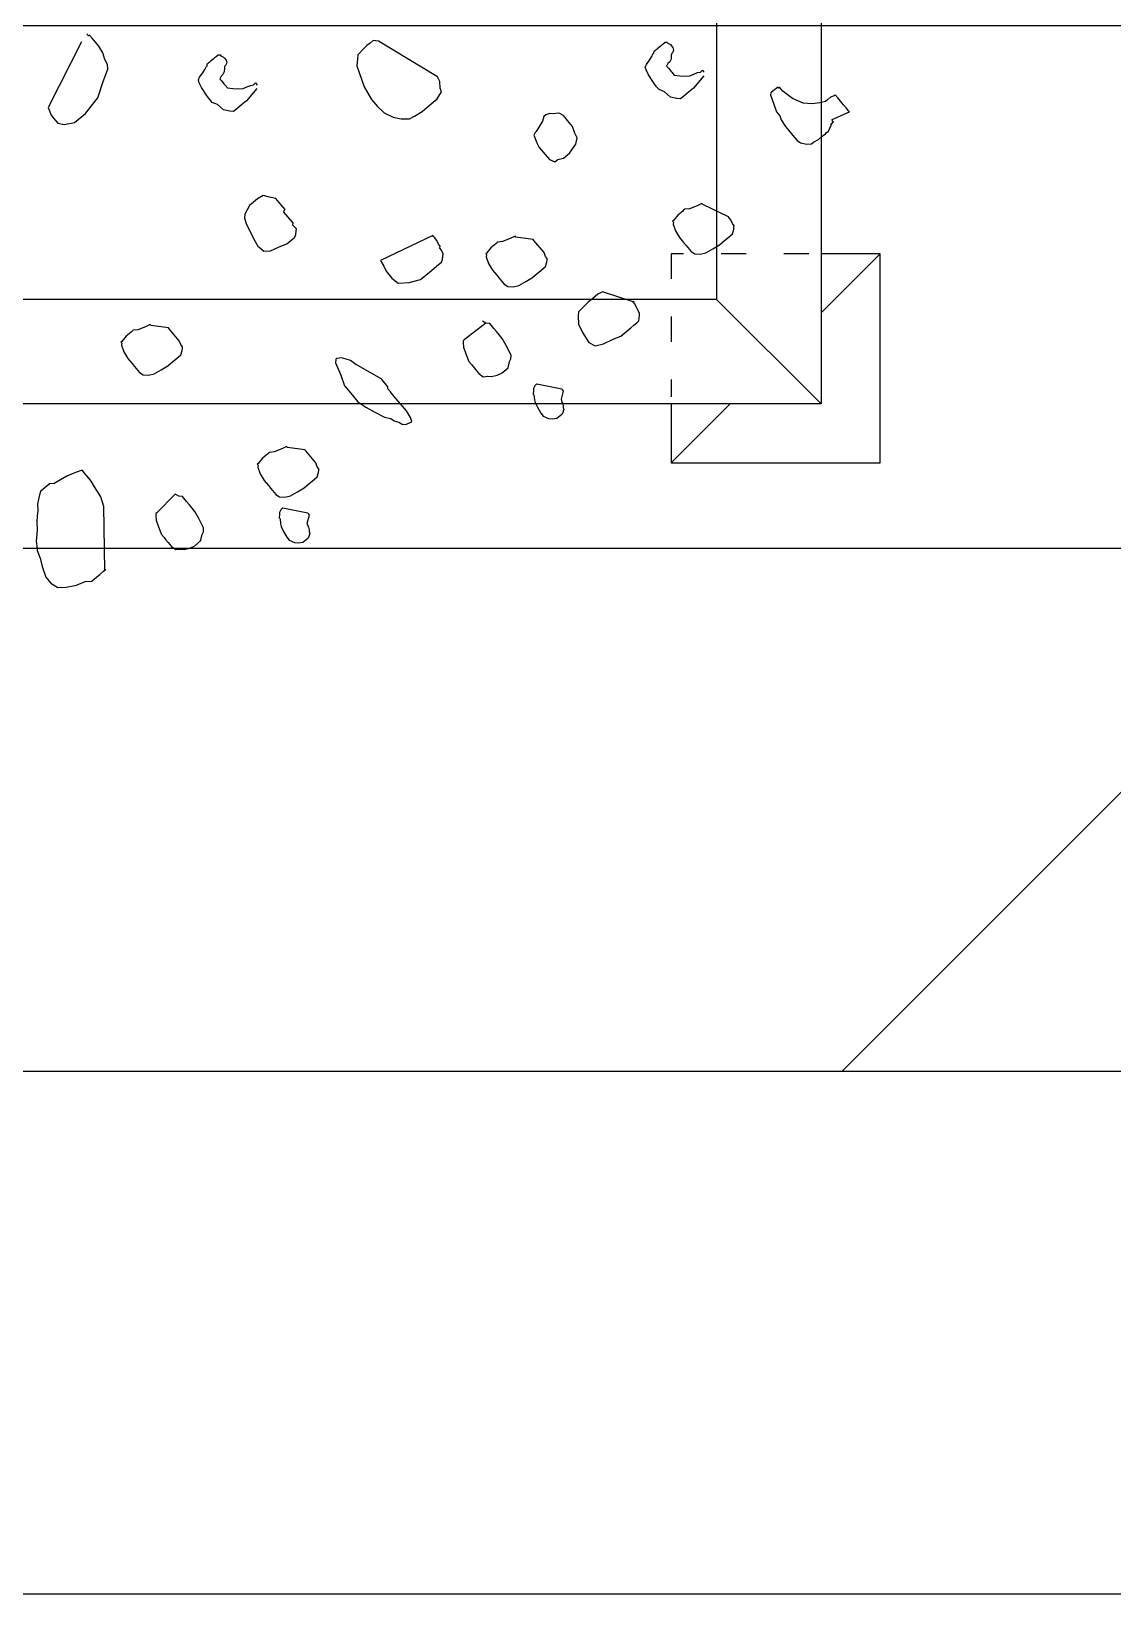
# Model space of a CAD drawing. Header units: millimetres. Extents: x 53645 to 137188, y 78097 to 135533.
# Drawn here: x 59923 to 60439, y 92852 to 93610 of the extents above; entities that cross this region are included whole.
import ezdxf

# ---------------------------------------------------------------- set-up
doc = ezdxf.new("R2010")
doc.units = ezdxf.units.MM
doc.linetypes.add('ACAD_ISO03W100', pattern=[30, 12, -18])
doc.layers.add('tree', color=67, linetype='Continuous')

# ---------------------------------------------------------------- blocks, each defined once
blk = doc.blocks.new('arv1')
at = {"color": 0, "linetype": 'Continuous'}
for p, q in [((-1.2923, -0.1175), (-1.3, -0.1239)), ((-1.2789, -0.1127), (-1.2923, -0.1175)), ((-1.2681, -0.1101), (-1.2789, -0.1127)), ((-1.2583, -0.1062), (-1.2681, -0.1101)), ((-1.256, -0.1065), (-1.2583, -0.1062)), ((-1.2464, -0.105), (-1.256, -0.1065)), ((-1.2323, -0.1062), (-1.2464, -0.105)), ((-1.2217, -0.1059), (-1.2323, -0.1062)), ((-1.2147, -0.1066), (-1.2217, -0.1059)), ((-1.2076, -0.1072), (-1.2147, -0.1066)), ((-1.1994, -0.1067), (-1.2076, -0.1072)), ((-1.189, -0.1088), (-1.1994, -0.1067)), ((-1.1832, -0.1105), (-1.189, -0.1088)), ((-1.1778, -0.1169), (-1.1832, -0.1105)), ((-1.1747, -0.1207), (-1.1778, -0.1169)), ((-1.1736, -0.1219), (-1.1747, -0.1207)), ((-0.6933, -0.1204), (-0.7031, -0.1241)), ((-0.6098, -0.1631), (-0.6933, -0.1204)), ((-1.3, -0.1239), (-1.3054, -0.1328)), ((-1.3054, -0.1328), (-1.3052, -0.1435)), ((-1.1729, -0.1279), (-1.1736, -0.1219)), ((-1.1637, -0.1441), (-1.1729, -0.1279)), ((-0.7133, -0.1327), (-0.7152, -0.1408)), ((-0.7152, -0.1408), (-0.7128, -0.1541)), ((-0.7069, -0.1274), (-0.7133, -0.1327)), ((-0.7031, -0.1241), (-0.7069, -0.1274)), ((-1.3052, -0.1435), (-1.3028, -0.1566)), ((-1.3028, -0.1566), (-1.2979, -0.1677)), ((-1.1588, -0.1551), (-1.1637, -0.1441)), ((-1.156, -0.1636), (-1.1588, -0.1551)), ((-0.7128, -0.1541), (-0.701, -0.168)), ((-1.2979, -0.1677), (-1.2974, -0.176)), ((-1.2974, -0.176), (-1.2921, -0.1823)), ((-1.19, -0.1878), (-1.1774, -0.1794)), ((-1.1774, -0.1794), (-1.17, -0.1753)), ((-1.17, -0.1753), (-1.1662, -0.1722)), ((-1.1662, -0.1722), (-1.1598, -0.1669)), ((-1.1598, -0.1669), (-1.156, -0.1636)), ((-0.701, -0.168), (-0.6812, -0.1839)), ((-0.6152, -0.185), (-0.6101, -0.1807)), ((-0.6101, -0.1807), (-0.6051, -0.1764)), ((-0.6051, -0.1764), (-0.6012, -0.1732)), ((-0.6023, -0.172), (-0.601, -0.1709)), ((-0.6012, -0.1732), (-0.6023, -0.172)), ((-0.601, -0.1709), (-0.5997, -0.1698)), ((-1.2921, -0.1823), (-1.2889, -0.1862)), ((-1.2889, -0.1862), (-1.2846, -0.1912)), ((-1.2846, -0.1912), (-1.2836, -0.1926)), ((-1.2836, -0.1926), (-1.2021, -0.1914)), ((-1.2836, -0.1926), (-1.2825, -0.1938)), ((-1.2021, -0.1914), (-1.19, -0.1878)), ((-0.6812, -0.1839), (-0.6605, -0.1904)), ((-0.6605, -0.1904), (-0.6446, -0.1966)), ((-0.6446, -0.1966), (-0.6386, -0.1959)), ((-0.6386, -0.1959), (-0.6324, -0.1929)), ((-0.6324, -0.1929), (-0.6239, -0.1901)), ((-0.6239, -0.1901), (-0.6152, -0.185)), ((-1.0136, -0.222), (-1.02, -0.2274)), ((-1.005, -0.2169), (-1.0136, -0.222)), ((-0.9964, -0.2141), (-1.005, -0.2169)), ((-0.9941, -0.2144), (-0.9964, -0.2141)), ((-0.9928, -0.2133), (-0.9941, -0.2144)), ((-0.9918, -0.2146), (-0.9928, -0.2133)), ((-0.9851, -0.2198), (-0.9918, -0.2146)), ((-0.9798, -0.2262), (-0.9851, -0.2198)), ((-1.0342, -0.2415), (-1.0348, -0.2485)), ((-1.0315, -0.2371), (-1.0342, -0.2415)), ((-1.0289, -0.2348), (-1.0315, -0.2371)), ((-1.0238, -0.2306), (-1.0289, -0.2348)), ((-1.02, -0.2274), (-1.0238, -0.2306)), ((-0.9788, -0.2275), (-0.9798, -0.2262)), ((-0.9776, -0.2287), (-0.9788, -0.2275)), ((-0.977, -0.2347), (-0.9776, -0.2287)), ((-0.9731, -0.2445), (-0.977, -0.2347)), ((-1.2282, -0.2611), (-1.238, -0.265)), ((-1.2197, -0.2583), (-1.2282, -0.2611)), ((-1.2138, -0.2576), (-1.2197, -0.2583)), ((-1.2114, -0.2579), (-1.2138, -0.2576)), ((-1.2104, -0.2591), (-1.2114, -0.2579)), ((-1.1865, -0.2824), (-1.2104, -0.2591)), ((-1.0348, -0.2485), (-1.0331, -0.2557)), ((-1.0331, -0.2557), (-1.028, -0.2644)), ((-0.9745, -0.2739), (-0.9714, -0.2517)), ((-0.9701, -0.2506), (-0.9731, -0.2445)), ((-0.9714, -0.2517), (-0.9701, -0.2506)), ((-1.2533, -0.2778), (-1.2573, -0.2833)), ((-1.2482, -0.2735), (-1.2533, -0.2778)), ((-1.2444, -0.2703), (-1.2482, -0.2735)), ((-1.2418, -0.2682), (-1.2444, -0.2703)), ((-1.238, -0.265), (-1.2418, -0.2682)), ((-1.1892, -0.2869), (-1.1865, -0.2824)), ((-1.028, -0.2644), (-1.0228, -0.2731)), ((-1.0228, -0.2731), (-1.0175, -0.2796)), ((-1.0175, -0.2796), (-1.0143, -0.2833)), ((-0.9911, -0.2877), (-0.9758, -0.2749)), ((-0.9758, -0.2749), (-0.9745, -0.2739)), ((-1.2573, -0.2833), (-1.2567, -0.2892)), ((-1.2567, -0.2892), (-1.257, -0.2939)), ((-1.257, -0.2939), (-1.2553, -0.3011)), ((-1.2553, -0.3011), (-1.2523, -0.3074)), ((-1.2087, -0.3076), (-1.2023, -0.3023)), ((-1.2023, -0.3023), (-1.1998, -0.3001)), ((-1.1998, -0.3001), (-1.196, -0.2969)), ((-1.196, -0.2969), (-1.1896, -0.2916)), ((-1.1896, -0.2916), (-1.1892, -0.2869)), ((-1.0143, -0.2833), (-1.009, -0.2897)), ((-1.009, -0.2897), (-1.0032, -0.2913)), ((-1.0032, -0.2913), (-1.0008, -0.2916)), ((-1.0008, -0.2916), (-0.9985, -0.2918)), ((-0.9985, -0.2918), (-0.9959, -0.2897)), ((-0.9959, -0.2897), (-0.9911, -0.2877)), ((-1.2523, -0.3074), (-1.2459, -0.3149)), ((-1.2459, -0.3149), (-1.2378, -0.3168)), ((-1.2378, -0.3168), (-1.2344, -0.3184)), ((-1.2344, -0.3184), (-1.2297, -0.3187)), ((-1.2297, -0.3187), (-1.2174, -0.3127)), ((-1.2174, -0.3127), (-1.2087, -0.3076)), ((-0.6831, -0.3265), (-0.6792, -0.3233)), ((-0.6792, -0.3233), (-0.668, -0.316)), ((-0.668, -0.316), (-0.6618, -0.313)), ((-0.6618, -0.313), (-0.6582, -0.3122)), ((-0.6582, -0.3122), (-0.6548, -0.3136)), ((-0.6548, -0.3136), (-0.6492, -0.3176)), ((-0.6492, -0.3176), (-0.6448, -0.3204)), ((-0.6448, -0.3204), (-0.6414, -0.3218)), ((-0.6414, -0.3218), (-0.6403, -0.3232)), ((-0.6403, -0.3232), (-0.6379, -0.3234)), ((-0.6379, -0.3234), (-0.6369, -0.3246)), ((-0.6964, -0.3442), (-0.6898, -0.3365)), ((-0.6898, -0.3365), (-0.6869, -0.3297)), ((-0.6869, -0.3297), (-0.6831, -0.3265)), ((-0.6621, -0.3436), (-0.6634, -0.3447)), ((-0.6596, -0.3415), (-0.6621, -0.3436)), ((-0.6583, -0.3404), (-0.6596, -0.3415)), ((-0.6571, -0.3394), (-0.6583, -0.3404)), ((-0.6536, -0.3409), (-0.6571, -0.3394)), ((-0.6515, -0.3434), (-0.6536, -0.3409)), ((-0.6481, -0.3449), (-0.6515, -0.3434)), ((-0.6369, -0.3246), (-0.6358, -0.3258)), ((-0.6358, -0.3258), (-0.6348, -0.3272)), ((-0.6348, -0.3272), (-0.6337, -0.3284)), ((-0.6337, -0.3284), (-0.6315, -0.331)), ((-0.6315, -0.331), (-0.6305, -0.3323)), ((-0.6305, -0.3323), (-0.6294, -0.3335)), ((-0.6294, -0.3335), (-0.6283, -0.3348)), ((-0.6277, -0.3407), (-0.6291, -0.3442)), ((-0.6283, -0.3348), (-0.6262, -0.3373)), ((-0.6264, -0.3397), (-0.6277, -0.3407)), ((-0.6262, -0.3373), (-0.6264, -0.3397)), ((-0.6987, -0.357), (-0.6983, -0.3523)), ((-0.6955, -0.3608), (-0.6987, -0.357)), ((-0.6983, -0.3523), (-0.6964, -0.3442)), ((-0.6902, -0.3671), (-0.6955, -0.3608)), ((-0.6691, -0.356), (-0.6698, -0.363)), ((-0.6698, -0.363), (-0.6691, -0.369)), ((-0.6685, -0.349), (-0.6691, -0.356)), ((-0.6647, -0.3457), (-0.6685, -0.349)), ((-0.6634, -0.3447), (-0.6647, -0.3457)), ((-0.6434, -0.3453), (-0.6481, -0.3449)), ((-0.6411, -0.3455), (-0.6434, -0.3453)), ((-0.64, -0.3468), (-0.6411, -0.3455)), ((-0.6366, -0.3482), (-0.64, -0.3468)), ((-0.633, -0.3474), (-0.6366, -0.3482)), ((-0.6304, -0.3452), (-0.633, -0.3474)), ((-0.6291, -0.3442), (-0.6304, -0.3452)), ((-0.8614, -0.3828), (-0.8701, -0.3879)), ((-0.8416, -0.3728), (-0.8614, -0.3828)), ((-0.8344, -0.371), (-0.8416, -0.3728)), ((-0.8297, -0.3714), (-0.8344, -0.371)), ((-0.8184, -0.3771), (-0.8297, -0.3714)), ((-0.8099, -0.3874), (-0.8184, -0.3771)), ((-0.6848, -0.3736), (-0.6902, -0.3671)), ((-0.6694, -0.3867), (-0.6848, -0.3736)), ((-0.6691, -0.369), (-0.6671, -0.3739)), ((-0.6671, -0.3739), (-0.6652, -0.3788)), ((-0.6652, -0.3788), (-0.6644, -0.3824)), ((-0.6644, -0.3824), (-0.6633, -0.3837)), ((-0.6633, -0.3837), (-0.6622, -0.3849)), ((-1.1794, -0.4046), (-1.1845, -0.4088)), ((-1.1756, -0.4014), (-1.1794, -0.4046)), ((-1.1692, -0.396), (-1.1756, -0.4014)), ((-1.1605, -0.3909), (-1.1692, -0.396)), ((-1.152, -0.388), (-1.1605, -0.3909)), ((-1.1497, -0.3882), (-1.152, -0.388)), ((-1.1484, -0.3872), (-1.1497, -0.3882)), ((-1.1474, -0.3885), (-1.1484, -0.3872)), ((-1.1407, -0.3938), (-1.1474, -0.3885)), ((-1.1354, -0.4002), (-1.1407, -0.3938)), ((-1.1343, -0.4014), (-1.1354, -0.4002)), ((-1.1333, -0.4027), (-1.1343, -0.4014)), ((-1.1326, -0.4086), (-1.1333, -0.4027)), ((-0.8713, -0.389), (-0.8767, -0.3957)), ((-0.8767, -0.3957), (-0.8762, -0.4039)), ((-0.8762, -0.4039), (-0.8713, -0.4149)), ((-0.8701, -0.3879), (-0.8713, -0.389)), ((-0.8058, -0.3948), (-0.8099, -0.3874)), ((-0.8096, -0.4109), (-0.8077, -0.4028)), ((-0.8077, -0.4028), (-0.8058, -0.3948)), ((-0.6635, -0.386), (-0.6648, -0.387)), ((-0.6622, -0.3849), (-0.6635, -0.386)), ((-1.2414, -0.4247), (-1.2452, -0.428)), ((-1.234, -0.4206), (-1.2414, -0.4247)), ((-1.2278, -0.4176), (-1.234, -0.4206)), ((-1.2242, -0.4168), (-1.2278, -0.4176)), ((-1.2182, -0.4162), (-1.2242, -0.4168)), ((-1.2169, -0.4151), (-1.2182, -0.4162)), ((-1.2123, -0.4155), (-1.2169, -0.4151)), ((-1.2099, -0.4157), (-1.2123, -0.4155)), ((-1.2107, -0.4517), (-1.2044, -0.4197)), ((-1.2065, -0.4172), (-1.2099, -0.4157)), ((-1.2054, -0.4184), (-1.2065, -0.4172)), ((-1.2044, -0.4197), (-1.2054, -0.4184)), ((-1.1898, -0.4154), (-1.1904, -0.4225)), ((-1.1904, -0.4225), (-1.1887, -0.4297)), ((-1.1871, -0.4109), (-1.1898, -0.4154)), ((-1.1845, -0.4088), (-1.1871, -0.4109)), ((-1.1287, -0.4184), (-1.1326, -0.4086)), ((-1.1257, -0.4246), (-1.1287, -0.4184)), ((-1.127, -0.4256), (-1.1257, -0.4246)), ((-0.8713, -0.4149), (-0.8674, -0.4247)), ((-0.8674, -0.4247), (-0.861, -0.4324)), ((-0.8397, -0.4319), (-0.827, -0.4212)), ((-0.827, -0.4212), (-0.8247, -0.4214)), ((-0.8247, -0.4214), (-0.8236, -0.4227)), ((-0.8236, -0.4227), (-0.8172, -0.4174)), ((-0.8172, -0.4174), (-0.8096, -0.4109)), ((-1.2481, -0.4347), (-1.2485, -0.4394)), ((-1.2485, -0.4394), (-1.2479, -0.4454)), ((-1.2452, -0.428), (-1.2481, -0.4347)), ((-1.1887, -0.4297), (-1.1836, -0.4384)), ((-1.1836, -0.4384), (-1.1784, -0.4471)), ((-1.1301, -0.4478), (-1.127, -0.4256)), ((-0.861, -0.4324), (-0.8599, -0.4336)), ((-0.8599, -0.4336), (-0.8589, -0.435)), ((-0.8589, -0.435), (-0.8554, -0.4364)), ((-0.8554, -0.4364), (-0.8508, -0.4369)), ((-0.8508, -0.4369), (-0.8484, -0.4371)), ((-0.8484, -0.4371), (-0.8471, -0.436)), ((-0.8471, -0.436), (-0.8459, -0.4349)), ((-0.8459, -0.4349), (-0.8434, -0.4327)), ((-0.8434, -0.4327), (-0.841, -0.433)), ((-0.841, -0.433), (-0.8397, -0.4319)), ((-1.2479, -0.4454), (-1.2426, -0.4518)), ((-1.2426, -0.4518), (-1.2415, -0.453)), ((-1.2415, -0.453), (-1.2357, -0.4547)), ((-1.2357, -0.4547), (-1.2345, -0.4537)), ((-1.2345, -0.4537), (-1.2321, -0.4539)), ((-1.2321, -0.4539), (-1.2285, -0.453)), ((-1.2285, -0.453), (-1.2272, -0.4519)), ((-1.2272, -0.4519), (-1.2236, -0.451)), ((-1.2236, -0.451), (-1.2133, -0.4538)), ((-1.2133, -0.4538), (-1.212, -0.4528)), ((-1.212, -0.4528), (-1.2107, -0.4517)), ((-1.1784, -0.4471), (-1.1731, -0.4534)), ((-1.1731, -0.4534), (-1.1699, -0.4573)), ((-1.1699, -0.4573), (-1.1645, -0.4637)), ((-1.1645, -0.4637), (-1.1588, -0.4653)), ((-1.1588, -0.4653), (-1.1565, -0.4656)), ((-1.1541, -0.4658), (-1.1516, -0.4636)), ((-1.1516, -0.4636), (-1.1467, -0.4617)), ((-1.1467, -0.4617), (-1.1314, -0.4489)), ((-1.1314, -0.4489), (-1.1301, -0.4478)), ((-1.1565, -0.4656), (-1.1541, -0.4658)), ((-1.0485, -0.4986), (-1.0574, -0.5061)), ((-1.035, -0.4938), (-1.0485, -0.4986)), ((-1.0191, -0.487), (-1.035, -0.4938)), ((-1.0145, -0.4874), (-1.0191, -0.487)), ((-1.0161, -0.5062), (-1.0144, -0.5004)), ((-1.0134, -0.4887), (-1.0145, -0.4874)), ((-1.0144, -0.5004), (-1.0127, -0.4946)), ((-1.0127, -0.4946), (-1.0134, -0.4887)), ((-1.0756, -0.5258), (-1.0826, -0.5381)), ((-1.0688, -0.5156), (-1.0756, -0.5258)), ((-1.0574, -0.5061), (-1.0688, -0.5156)), ((-1.0396, -0.5453), (-1.0229, -0.5162)), ((-1.0229, -0.5162), (-1.0214, -0.5127)), ((-1.0214, -0.5127), (-1.0161, -0.5062)), ((-0.6673, -0.5236), (-0.6834, -0.5329)), ((-0.649, -0.517), (-0.6673, -0.5236)), ((-0.6405, -0.5142), (-0.649, -0.517)), ((-0.6312, -0.5151), (-0.6405, -0.5142)), ((-0.6264, -0.5154), (-0.6312, -0.5151)), ((-0.6177, -0.5233), (-0.6264, -0.5154)), ((-0.6145, -0.5271), (-0.6177, -0.5233)), ((-1.0826, -0.5381), (-1.0883, -0.5493)), ((-1.0408, -0.5464), (-1.0396, -0.5453)), ((-0.8885, -0.5444), (-0.8959, -0.5484)), ((-0.8565, -0.611), (-0.8885, -0.5444)), ((-0.6923, -0.5403), (-0.7002, -0.5491)), ((-0.6834, -0.5329), (-0.6923, -0.5403)), ((-0.6542, -0.6169), (-0.6087, -0.5418)), ((-0.6113, -0.531), (-0.6145, -0.5271)), ((-0.6081, -0.5348), (-0.6113, -0.531)), ((-0.6087, -0.5418), (-0.6081, -0.5348)), ((-1.093, -0.5619), (-1.0946, -0.5677)), ((-1.0902, -0.5575), (-1.093, -0.5619)), ((-1.0883, -0.5493), (-1.0902, -0.5575)), ((-1.0712, -0.5697), (-1.0648, -0.5644)), ((-1.0648, -0.5644), (-1.0597, -0.5601)), ((-1.0597, -0.5601), (-1.0572, -0.558)), ((-1.0572, -0.558), (-1.0559, -0.5569)), ((-1.0559, -0.5569), (-1.0521, -0.5537)), ((-1.0521, -0.5537), (-1.0497, -0.5539)), ((-1.0497, -0.5539), (-1.0408, -0.5464)), ((-0.911, -0.559), (-0.9176, -0.5667)), ((-0.9021, -0.5515), (-0.911, -0.559)), ((-0.8959, -0.5484), (-0.9021, -0.5515)), ((-0.7059, -0.5604), (-0.708, -0.5708)), ((-0.7002, -0.5491), (-0.7059, -0.5604)), ((-1.0973, -0.5721), (-1.0978, -0.5768)), ((-1.0978, -0.5768), (-1.0948, -0.583)), ((-1.0946, -0.5677), (-1.0973, -0.5721)), ((-1.0948, -0.583), (-1.0937, -0.5843)), ((-1.0937, -0.5843), (-1.0888, -0.5824)), ((-1.0888, -0.5824), (-1.0801, -0.5773)), ((-1.0801, -0.5773), (-1.0712, -0.5697)), ((-0.9176, -0.5667), (-0.9165, -0.5809)), ((-0.9165, -0.5809), (-0.913, -0.5954)), ((-0.708, -0.5708), (-0.7078, -0.5815)), ((-0.7078, -0.5815), (-0.7047, -0.5876)), ((-0.913, -0.5954), (-0.9034, -0.6069)), ((-0.9034, -0.6069), (-0.8938, -0.6183)), ((-0.7047, -0.5876), (-0.6985, -0.5976)), ((-0.6985, -0.5976), (-0.6911, -0.6065)), ((-0.6911, -0.6065), (-0.6825, -0.6168)), ((-0.8938, -0.6183), (-0.8906, -0.6221)), ((-0.8906, -0.6221), (-0.8872, -0.6235)), ((-0.8872, -0.6235), (-0.8801, -0.6242)), ((-0.8801, -0.6242), (-0.8752, -0.6222)), ((-0.8752, -0.6222), (-0.8727, -0.6201)), ((-0.8727, -0.6201), (-0.8704, -0.6203)), ((-0.8704, -0.6203), (-0.8678, -0.6182)), ((-0.8678, -0.6182), (-0.8629, -0.6163)), ((-0.8629, -0.6163), (-0.8591, -0.6131)), ((-0.8591, -0.6131), (-0.8578, -0.612)), ((-0.8578, -0.612), (-0.8565, -0.611)), ((-0.6825, -0.6168), (-0.6735, -0.6222)), ((-0.6735, -0.6222), (-0.6686, -0.6203)), ((-0.6686, -0.6203), (-0.6604, -0.6199)), ((-0.6604, -0.6199), (-0.6542, -0.6169)), ((-1.0276, -0.6656), (-1.0328, -0.6698)), ((-1.0239, -0.6624), (-1.0276, -0.6656)), ((-1.0213, -0.6603), (-1.0239, -0.6624)), ((-1.0175, -0.657), (-1.0213, -0.6603)), ((-1.0077, -0.6531), (-1.0175, -0.657)), ((-0.9992, -0.6504), (-1.0077, -0.6531)), ((-0.9933, -0.6497), (-0.9992, -0.6504)), ((-0.9909, -0.6499), (-0.9933, -0.6497)), ((-0.9898, -0.6511), (-0.9909, -0.6499)), ((-0.9687, -0.6789), (-0.9898, -0.6511)), ((-1.0328, -0.6698), (-1.0368, -0.6754)), ((-1.0368, -0.6754), (-1.0362, -0.6813)), ((-1.0362, -0.6813), (-1.0365, -0.686)), ((-1.0365, -0.686), (-1.0348, -0.6932)), ((-0.9755, -0.689), (-0.9691, -0.6836)), ((-0.9691, -0.6836), (-0.9687, -0.6789)), ((-0.9687, -0.6789), (-0.966, -0.6745)), ((-0.901, -0.6873), (-0.9074, -0.6926)), ((-0.8923, -0.6821), (-0.901, -0.6873)), ((-0.8838, -0.6793), (-0.8923, -0.6821)), ((-0.8815, -0.6795), (-0.8838, -0.6793)), ((-0.8802, -0.6785), (-0.8815, -0.6795)), ((-0.8791, -0.6797), (-0.8802, -0.6785)), ((-0.8725, -0.6851), (-0.8791, -0.6797)), ((-0.8672, -0.6914), (-0.8725, -0.6851)), ((-1.0348, -0.6932), (-1.0318, -0.6994)), ((-1.0318, -0.6994), (-1.0254, -0.707)), ((-1.0254, -0.707), (-1.0173, -0.7089)), ((-1.0092, -0.7108), (-0.9969, -0.7048)), ((-0.9969, -0.7048), (-0.9882, -0.6996)), ((-0.9882, -0.6996), (-0.9818, -0.6943)), ((-0.9818, -0.6943), (-0.9793, -0.6922)), ((-0.9793, -0.6922), (-0.9755, -0.689)), ((-0.9216, -0.7066), (-0.9222, -0.7137)), ((-0.9188, -0.7022), (-0.9216, -0.7066)), ((-0.9163, -0.7001), (-0.9188, -0.7022)), ((-0.9112, -0.6957), (-0.9163, -0.7001)), ((-0.9074, -0.6926), (-0.9112, -0.6957)), ((-0.8661, -0.6926), (-0.8672, -0.6914)), ((-0.865, -0.694), (-0.8661, -0.6926)), ((-0.8643, -0.6999), (-0.865, -0.694)), ((-0.8605, -0.7096), (-0.8643, -0.6999)), ((-1.0173, -0.7089), (-1.0139, -0.7104)), ((-1.0139, -0.7104), (-1.0092, -0.7108)), ((-0.9222, -0.7137), (-0.9205, -0.7209)), ((-0.9205, -0.7209), (-0.9153, -0.7297)), ((-0.8619, -0.739), (-0.8588, -0.7169)), ((-0.8575, -0.7159), (-0.8605, -0.7096)), ((-0.8588, -0.7169), (-0.8575, -0.7159)), ((-1.0758, -0.7447), (-1.0833, -0.7488)), ((-1.0697, -0.7417), (-1.0758, -0.7447)), ((-1.0661, -0.7408), (-1.0697, -0.7417)), ((-1.0601, -0.7401), (-1.0661, -0.7408)), ((-1.0589, -0.7391), (-1.0601, -0.7401)), ((-1.0542, -0.7396), (-1.0589, -0.7391)), ((-1.0518, -0.7397), (-1.0542, -0.7396)), ((-1.0526, -0.7757), (-1.0463, -0.7438)), ((-1.0484, -0.7412), (-1.0518, -0.7397)), ((-1.0473, -0.7425), (-1.0484, -0.7412)), ((-1.0463, -0.7438), (-1.0473, -0.7425)), ((-0.9153, -0.7297), (-0.9102, -0.7384)), ((-0.9102, -0.7384), (-0.9048, -0.7447)), ((-0.9048, -0.7447), (-0.9017, -0.7485)), ((-0.9017, -0.7485), (-0.8963, -0.7549)), ((-0.8784, -0.7529), (-0.8632, -0.7401)), ((-0.8632, -0.7401), (-0.8619, -0.739)), ((-0.7446, -0.7469), (-0.7535, -0.7544)), ((-0.7385, -0.7439), (-0.7446, -0.7469)), ((-0.7287, -0.74), (-0.7385, -0.7439)), ((-0.7253, -0.7416), (-0.7287, -0.74)), ((-0.7242, -0.7428), (-0.7253, -0.7416)), ((-0.7108, -0.751), (-0.7242, -0.7428)), ((-1.0901, -0.7588), (-1.0904, -0.7635)), ((-1.0904, -0.7635), (-1.0898, -0.7694)), ((-1.0871, -0.7519), (-1.0901, -0.7588)), ((-1.0833, -0.7488), (-1.0871, -0.7519)), ((-0.8963, -0.7549), (-0.8905, -0.7566)), ((-0.8905, -0.7566), (-0.8882, -0.7568)), ((-0.8882, -0.7568), (-0.8859, -0.757)), ((-0.8859, -0.757), (-0.8833, -0.7548)), ((-0.8833, -0.7548), (-0.8784, -0.7529)), ((-0.7599, -0.7597), (-0.7628, -0.7666)), ((-0.7628, -0.7666), (-0.7596, -0.7704)), ((-0.7535, -0.7544), (-0.7599, -0.7597)), ((-0.705, -0.7527), (-0.7108, -0.751)), ((-0.7029, -0.7553), (-0.705, -0.7527)), ((-0.701, -0.7602), (-0.7029, -0.7553)), ((-0.7014, -0.7648), (-0.701, -0.7602)), ((-0.7007, -0.7708), (-0.7014, -0.7648)), ((-1.0898, -0.7694), (-1.0844, -0.7758)), ((-1.0844, -0.7758), (-1.0834, -0.7771)), ((-1.0834, -0.7771), (-1.0777, -0.7787)), ((-1.0777, -0.7787), (-1.0764, -0.7777)), ((-1.0764, -0.7777), (-1.074, -0.7778)), ((-1.074, -0.7778), (-1.0704, -0.7771)), ((-1.0704, -0.7771), (-1.0691, -0.776)), ((-1.0691, -0.776), (-1.0655, -0.7751)), ((-1.0655, -0.7751), (-1.0552, -0.7778)), ((-1.0552, -0.7778), (-1.0539, -0.7767)), ((-1.0539, -0.7767), (-1.0526, -0.7757)), ((-0.7596, -0.7704), (-0.7579, -0.7776)), ((-0.7579, -0.7776), (-0.7515, -0.7853)), ((-0.7515, -0.7853), (-0.7404, -0.7933)), ((-0.7176, -0.7894), (-0.71, -0.783)), ((-0.71, -0.783), (-0.7062, -0.7797)), ((-0.7062, -0.7797), (-0.7036, -0.7776)), ((-0.7036, -0.7776), (-0.7009, -0.7732)), ((-0.7009, -0.7732), (-0.7007, -0.7708)), ((-0.9806, -0.8018), (-0.9932, -0.8101)), ((-0.9696, -0.7969), (-0.9806, -0.8018)), ((-0.959, -0.7966), (-0.9696, -0.7969)), ((-0.9542, -0.797), (-0.959, -0.7966)), ((-0.9423, -0.8087), (-0.9542, -0.797)), ((-0.9369, -0.815), (-0.9423, -0.8087)), ((-0.7404, -0.7933), (-0.7323, -0.7952)), ((-0.7323, -0.7952), (-0.7262, -0.7922)), ((-0.7262, -0.7922), (-0.7176, -0.7894)), ((-0.9932, -0.8101), (-0.9974, -0.818)), ((-0.9974, -0.818), (-0.9948, -0.8288)), ((-0.9948, -0.8288), (-0.9888, -0.8411)), ((-0.9414, -0.8665), (-0.9286, -0.8276)), ((-0.9316, -0.8215), (-0.9369, -0.815)), ((-0.9286, -0.8276), (-0.9316, -0.8215)), ((-0.9888, -0.8411), (-0.9849, -0.8509)), ((-0.9849, -0.8509), (-0.9743, -0.8637)), ((-0.9743, -0.8637), (-0.971, -0.8675)), ((-0.971, -0.8675), (-0.9679, -0.8713)), ((-0.9563, -0.8746), (-0.944, -0.8687)), ((-0.944, -0.8687), (-0.9414, -0.8665)), ((-0.9414, -0.8665), (-0.9404, -0.8678)), ((-0.9679, -0.8713), (-0.9657, -0.8739)), ((-0.9657, -0.8739), (-0.9587, -0.8745)), ((-0.9587, -0.8745), (-0.9563, -0.8746)), ((-0.663, -0.8932), (-0.6518, -0.886)), ((-0.6518, -0.886), (-0.6456, -0.883)), ((-0.6456, -0.883), (-0.642, -0.8821)), ((-0.642, -0.8821), (-0.6386, -0.8836)), ((-0.6386, -0.8836), (-0.633, -0.8876)), ((-0.633, -0.8876), (-0.6286, -0.8904)), ((-0.6802, -0.9141), (-0.6736, -0.9065)), ((-0.6736, -0.9065), (-0.6707, -0.8997)), ((-0.6707, -0.8997), (-0.6669, -0.8964)), ((-0.6669, -0.8964), (-0.663, -0.8932)), ((-0.6421, -0.9105), (-0.6434, -0.9115)), ((-0.6409, -0.9093), (-0.6421, -0.9105)), ((-0.6374, -0.9108), (-0.6409, -0.9093)), ((-0.6286, -0.8904), (-0.6251, -0.8919)), ((-0.6251, -0.8919), (-0.6241, -0.8931)), ((-0.6241, -0.8931), (-0.6218, -0.8933)), ((-0.6218, -0.8933), (-0.6207, -0.8947)), ((-0.6207, -0.8947), (-0.6196, -0.8959)), ((-0.6196, -0.8959), (-0.6186, -0.8971)), ((-0.6186, -0.8971), (-0.6175, -0.8984)), ((-0.6175, -0.8984), (-0.6154, -0.901)), ((-0.6154, -0.901), (-0.6143, -0.9022)), ((-0.6143, -0.9022), (-0.6132, -0.9036)), ((-0.6132, -0.9036), (-0.6121, -0.9048)), ((-0.6121, -0.9048), (-0.61, -0.9073)), ((-0.6102, -0.9097), (-0.6115, -0.9108)), ((-0.61, -0.9073), (-0.6102, -0.9097)), ((-0.8593, -0.9256), (-0.8657, -0.9309)), ((-0.8506, -0.9205), (-0.8593, -0.9256)), ((-0.8421, -0.9177), (-0.8506, -0.9205)), ((-0.8398, -0.9179), (-0.8421, -0.9177)), ((-0.8385, -0.9168), (-0.8398, -0.9179)), ((-0.8375, -0.9181), (-0.8385, -0.9168)), ((-0.8308, -0.9234), (-0.8375, -0.9181)), ((-0.8255, -0.9298), (-0.8308, -0.9234)), ((-0.8244, -0.931), (-0.8255, -0.9298)), ((-0.6825, -0.9269), (-0.6821, -0.9222)), ((-0.6793, -0.9308), (-0.6825, -0.9269)), ((-0.6821, -0.9222), (-0.6802, -0.9141)), ((-0.653, -0.926), (-0.6536, -0.933)), ((-0.6523, -0.919), (-0.653, -0.926)), ((-0.6485, -0.9158), (-0.6523, -0.919)), ((-0.6472, -0.9147), (-0.6485, -0.9158)), ((-0.6459, -0.9137), (-0.6472, -0.9147)), ((-0.6434, -0.9115), (-0.6459, -0.9137)), ((-0.6353, -0.9133), (-0.6374, -0.9108)), ((-0.6319, -0.9149), (-0.6353, -0.9133)), ((-0.6272, -0.9152), (-0.6319, -0.9149)), ((-0.6249, -0.9155), (-0.6272, -0.9152)), ((-0.6238, -0.9168), (-0.6249, -0.9155)), ((-0.6204, -0.9182), (-0.6238, -0.9168)), ((-0.6168, -0.9174), (-0.6204, -0.9182)), ((-0.6142, -0.9152), (-0.6168, -0.9174)), ((-0.613, -0.9141), (-0.6142, -0.9152)), ((-0.6115, -0.9108), (-0.613, -0.9141)), ((-0.8799, -0.9451), (-0.8805, -0.9521)), ((-0.8772, -0.9406), (-0.8799, -0.9451)), ((-0.8746, -0.9385), (-0.8772, -0.9406)), ((-0.8695, -0.9342), (-0.8746, -0.9385)), ((-0.8657, -0.9309), (-0.8695, -0.9342)), ((-0.8233, -0.9324), (-0.8244, -0.931)), ((-0.8227, -0.9383), (-0.8233, -0.9324)), ((-0.8188, -0.9481), (-0.8227, -0.9383)), ((-0.8158, -0.9542), (-0.8188, -0.9481)), ((-0.674, -0.9372), (-0.6793, -0.9308)), ((-0.6686, -0.9435), (-0.674, -0.9372)), ((-0.6532, -0.9566), (-0.6686, -0.9435)), ((-0.6536, -0.933), (-0.6529, -0.9389)), ((-0.6529, -0.9389), (-0.651, -0.9438)), ((-0.651, -0.9438), (-0.649, -0.9487)), ((-0.649, -0.9487), (-0.6482, -0.9524)), ((-0.8805, -0.9521), (-0.8788, -0.9593)), ((-0.8788, -0.9593), (-0.8737, -0.9681)), ((-0.8737, -0.9681), (-0.8685, -0.9768)), ((-0.833, -0.9881), (-0.8171, -0.9553)), ((-0.8171, -0.9553), (-0.8158, -0.9542)), ((-0.6473, -0.956), (-0.6486, -0.9571)), ((-0.6482, -0.9524), (-0.6471, -0.9536)), ((-0.646, -0.955), (-0.6473, -0.956)), ((-0.6471, -0.9536), (-0.646, -0.955)), ((-0.8685, -0.9768), (-0.8632, -0.9831)), ((-0.8632, -0.9831), (-0.86, -0.9869)), ((-0.86, -0.9869), (-0.8547, -0.9933)), ((-0.8416, -0.9932), (-0.8367, -0.9913)), ((-0.8367, -0.9913), (-0.8342, -0.9892)), ((-0.8342, -0.9892), (-0.833, -0.9881)), ((-0.8547, -0.9933), (-0.8489, -0.995)), ((-0.8489, -0.995), (-0.8465, -0.9951)), ((-0.8465, -0.9951), (-0.8442, -0.9953)), ((-0.8442, -0.9953), (-0.8416, -0.9932)), ((-0.6991, -1.0494), (-0.7042, -1.0536)), ((-0.6906, -1.0465), (-0.6991, -1.0494)), ((-0.6772, -1.0418), (-0.6906, -1.0465)), ((-0.6749, -1.0421), (-0.6772, -1.0418)), ((-0.6728, -1.0446), (-0.6749, -1.0421)), ((-0.6674, -1.051), (-0.6728, -1.0446)), ((-0.6687, -1.0521), (-0.6674, -1.051)), ((-0.6676, -1.0533), (-0.6687, -1.0521)), ((-0.7293, -1.0703), (-0.7356, -1.0757)), ((-0.7203, -1.0629), (-0.7293, -1.0703)), ((-0.7178, -1.0608), (-0.7203, -1.0629)), ((-0.7091, -1.0555), (-0.7178, -1.0608)), ((-0.7042, -1.0536), (-0.7091, -1.0555)), ((-0.685, -1.0766), (-0.682, -1.0698)), ((-0.682, -1.0698), (-0.6767, -1.0631)), ((-0.6767, -1.0631), (-0.6727, -1.0575)), ((-0.6727, -1.0575), (-0.6701, -1.0554)), ((-0.6701, -1.0554), (-0.6676, -1.0533)), ((-0.7384, -1.0801), (-0.7402, -1.0882)), ((-0.7402, -1.0882), (-0.7396, -1.0941)), ((-0.7356, -1.0757), (-0.7384, -1.0801)), ((-0.6889, -1.095), (-0.6879, -1.0833)), ((-0.6879, -1.0833), (-0.685, -1.0766)), ((-0.7396, -1.0941), (-0.7375, -1.0967)), ((-0.7375, -1.0967), (-0.7344, -1.1029)), ((-0.7344, -1.1029), (-0.7302, -1.1079)), ((-0.7302, -1.1079), (-0.727, -1.1118)), ((-0.727, -1.1118), (-0.7259, -1.113)), ((-0.6874, -1.1046), (-0.6889, -1.095)), ((-0.6857, -1.1118), (-0.6874, -1.1046)), ((-0.6836, -1.1144), (-0.6857, -1.1118)), ((-0.7259, -1.113), (-0.7238, -1.1156)), ((-0.7238, -1.1156), (-0.717, -1.1186)), ((-0.717, -1.1186), (-0.7159, -1.1198)), ((-0.7159, -1.1198), (-0.7146, -1.1188)), ((-0.7146, -1.1188), (-0.7125, -1.1213)), ((-0.7125, -1.1213), (-0.7089, -1.1205)), ((-0.7114, -1.1226), (-0.7125, -1.1213)), ((-0.7089, -1.1205), (-0.699, -1.1425)), ((-0.6901, -1.1351), (-0.6876, -1.133)), ((-0.6876, -1.133), (-0.6812, -1.1276)), ((-0.6804, -1.1183), (-0.6836, -1.1144)), ((-0.6812, -1.1276), (-0.6774, -1.1244)), ((-0.6784, -1.1232), (-0.6804, -1.1183)), ((-0.6774, -1.1244), (-0.6784, -1.1232)), ((-0.699, -1.1425), (-0.6977, -1.1415)), ((-0.6977, -1.1415), (-0.6939, -1.1383)), ((-0.6939, -1.1383), (-0.6901, -1.1351))]:
    blk.add_line(p, q, dxfattribs=at)
blk = doc.blocks.new('tree 1')
at = {"color": 0, "ltscale": 100}
for points in [[(0, 800), (800, 800), (800, 0), (0, 0)], [(50, 750), (750, 750), (750, 50), (50, 50)]]:
    blk.add_lwpolyline(points, close=True, dxfattribs=at)
at = {"color": 0, "linetype": 'ACAD_ISO03W100'}
blk.add_lwpolyline([(794.17, 71.76), (728.24, 71.76), (728.24, 3.4)], dxfattribs=at)
at = {"color": 0, "ltscale": 100}
for points in [[(728.24, 0), (728.24, -28.24), (828.24, -28.24), (828.24, 71.76), (800, 71.76)], [(800, 43.52), (828.24, 71.76)], [(800, 0), (750, 50)], [(800, 0), (750, 50)], [(800, 0), (750, 50)], [(800, 0), (750, 50)], [(728.24, -28.24), (756.48, 0)]]:
    blk.add_lwpolyline(points, dxfattribs=at)
at = {"color": 0, "xscale": 375, "yscale": 375, "zscale": 375, "rotation": 90}
blk.add_blockref('arv1', (385.1, 401.82), dxfattribs=at)
blk = doc.blocks.new('3432')
h = blk.add_hatch()
h.set_pattern_fill('DOLMIT', color=0, scale=1000)
h.set_pattern_definition([(0, (-34939.94, -41137.03), (0, 250), []), (45, (-34939.94, -41137), (-500, 500), [353.553, -707.107])])
h.paths.add_polyline_path([(-16750.47, 9650), (-19750.47, 9650), (-19750.47, 5124.87), (-19750.47, 0), (-16750.47, 0)])

msp = doc.modelspace()

# ---------------------------------------------------------------- block references
at = {"layer": 'tree', "color": 134}
msp.add_blockref('tree 1', (59500.21, 93432.29), dxfattribs=at)

# ---------------------------------------------------------------- next in the draw order: block references
msp.add_blockref('3432', (79101.57, 84702.83))

doc.saveas('drawing.dxf')
